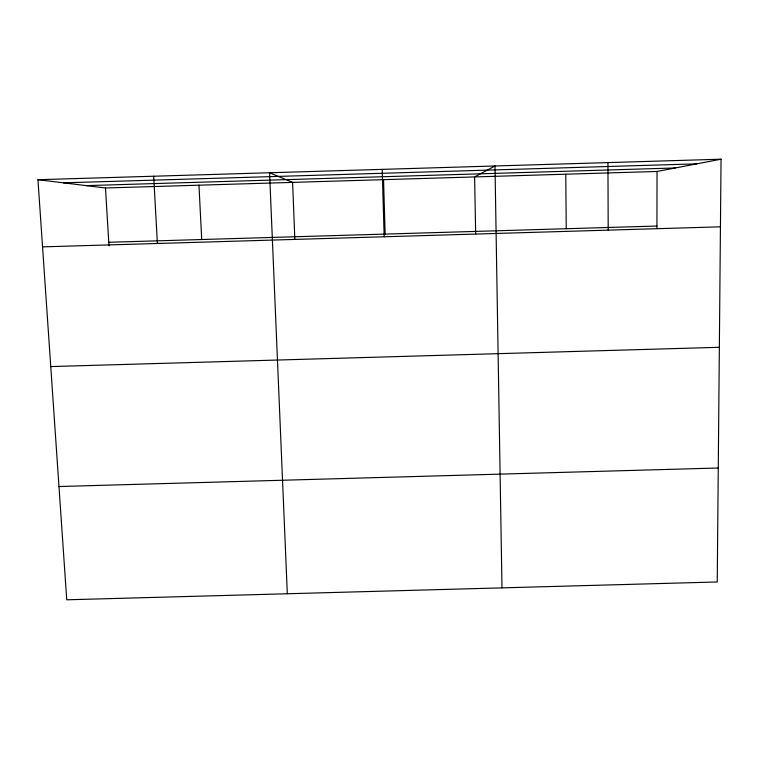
<?xml version="1.0" encoding="UTF-8"?>
<svg xmlns="http://www.w3.org/2000/svg" width="759" height="759" viewBox="0 0 759 759"><rect width="100%" height="100%" fill="white"/><g stroke="black" fill="none" stroke-linecap="round" stroke-linejoin="round"><path stroke-width="1.14" d="M656.933 228.393L657.028 171.468L721.05 159.2L717.236 581.973L66.735 599.8L37.95 179.703L721.05 159.2M63.528 182.843L696.79 163.849M86.26 185.623L675.244 167.976M37.95 179.703L105.473 187.985L657.028 171.468M108.784 242.273L656.933 226.04M42.551 246.874L720.443 226.818M50.758 366.578L719.352 347.29M58.974 486.528L718.27 467.999M105.473 187.985L108.992 245.783M153.669 176.23L157.398 243.478M198.972 185.187L201.704 239.521M287.319 593.756L269.559 172.748L292.585 182.378L294.834 239.113M383.542 179.655L385.136 234.085M382.194 169.371L384.177 236.77M475.675 233.763L474.603 176.932L494.991 165.984L501.993 587.874M565.768 174.2L566.233 228.725M607.94 162.597L608.196 230.138"/></g></svg>
